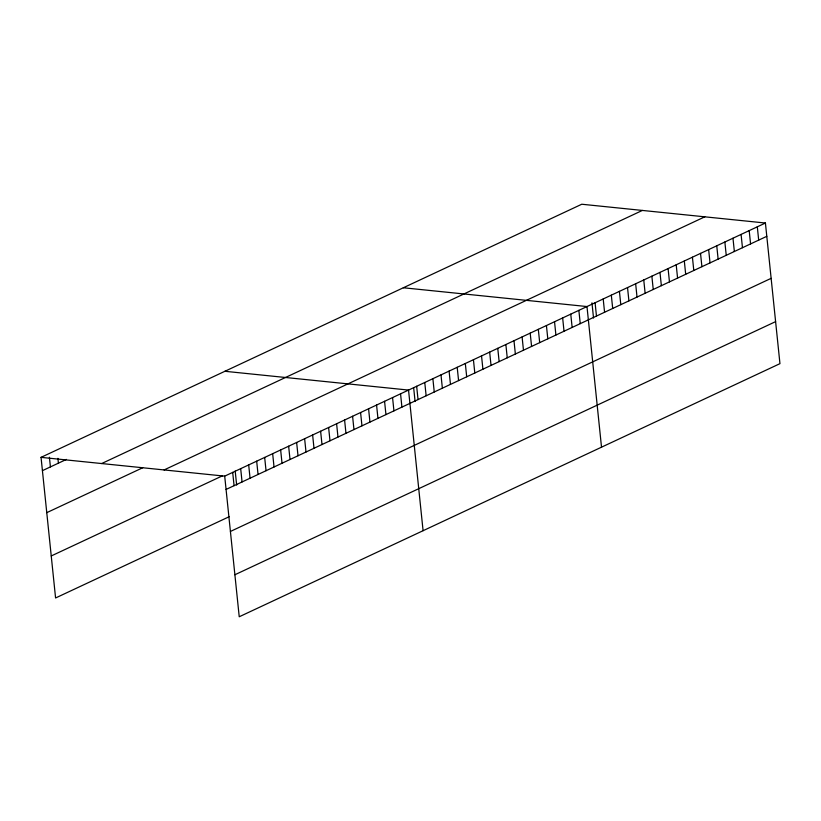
<?xml version="1.0" encoding="UTF-8"?>
<svg xmlns="http://www.w3.org/2000/svg" width="821" height="821" viewBox="0 0 821 821"><rect width="100%" height="100%" fill="white"/><g stroke="black" fill="none" stroke-linecap="round" stroke-linejoin="round"><path stroke-width="1.23" d="M229.151 516.727L55.582 597.975L41.05 457.348L581.771 204.234L765.418 223.025L779.95 363.652L239.229 616.766L224.697 476.139L765.418 223.025M42.425 470.649L66.409 459.421M101.65 463.547L642.371 210.433M46.766 512.663L142.69 467.765M164.097 469.94L704.808 216.826M51.241 555.961L222.522 475.78M226.073 489.439L766.793 236.325M230.414 531.454L771.135 278.34M234.888 574.751L775.609 321.627M403.327 287.76L586.984 306.551L601.516 447.178M224.892 371.287L408.54 390.078L423.082 530.705M41.05 457.348L224.697 476.139M757.311 226.822L758.686 240.122M749.193 230.619L750.568 243.909M741.086 234.416L742.461 247.706M732.979 238.213L734.354 251.503M724.861 242.01L726.236 255.3M716.754 245.807L718.129 259.097M708.646 249.594L710.021 262.894M700.529 253.391L701.904 266.692M692.421 257.189L693.796 270.489M684.314 260.986L685.689 274.286M676.196 264.783L677.571 278.083M668.089 268.58L669.464 281.88M659.981 272.377L661.357 285.677M651.864 276.174L653.239 289.474M643.756 279.971L645.132 293.271M635.649 283.768L637.024 297.069M627.531 287.566L628.907 300.866M619.424 291.363L620.799 304.663M611.317 295.16L612.692 308.46M603.199 298.957L604.574 312.257M595.092 302.754L596.467 316.054M591.962 302.846L593.521 318.014M578.867 310.348L580.242 323.648M570.759 314.145L572.134 327.446M562.652 317.943L564.027 331.243M554.534 321.74L555.909 335.04M546.427 325.537L547.802 338.837M538.319 329.334L539.695 342.634M530.202 333.131L531.577 346.431M522.094 336.928L523.47 350.218M513.987 340.725L515.362 354.015M505.869 344.522L507.245 357.812M497.762 348.32L499.137 361.609M489.655 352.117L491.03 365.407M481.537 355.904L482.912 369.204M473.43 359.701L474.805 373.001M465.322 363.498L466.697 376.798M457.205 367.295L458.58 380.595M449.097 371.092L450.472 384.392M440.99 374.889L442.365 388.189M432.872 378.686L434.247 391.986M424.765 382.483L426.14 395.784M416.658 386.281L418.033 399.581M413.64 387.543L415.087 401.541M400.556 393.823L401.921 407.124M392.561 397.559L393.936 410.859M384.567 401.305L385.942 414.605M376.572 405.051L377.947 418.341M368.578 408.786L369.953 422.086M360.583 412.532L361.958 425.832M352.589 416.268L353.964 429.568M344.594 420.013L345.969 433.314M336.61 423.759L337.975 437.049M328.616 427.495L329.991 440.795M320.621 431.241L321.996 444.541M312.627 434.976L314.002 448.276M304.632 438.722L306.007 452.022M296.638 442.468L298.013 455.758M288.643 446.203L290.018 459.503M280.649 449.949L282.024 463.249M272.664 453.685L274.029 466.985M264.67 457.43L266.045 470.731M256.675 461.176L258.051 474.466M248.681 464.912L250.056 478.212M240.686 468.658L242.062 481.958M235.206 471.069L236.653 485.078M232.692 472.393L234.067 485.693M57.911 458.334L58.414 463.167M49.414 457.235L50.42 466.903"/></g></svg>
